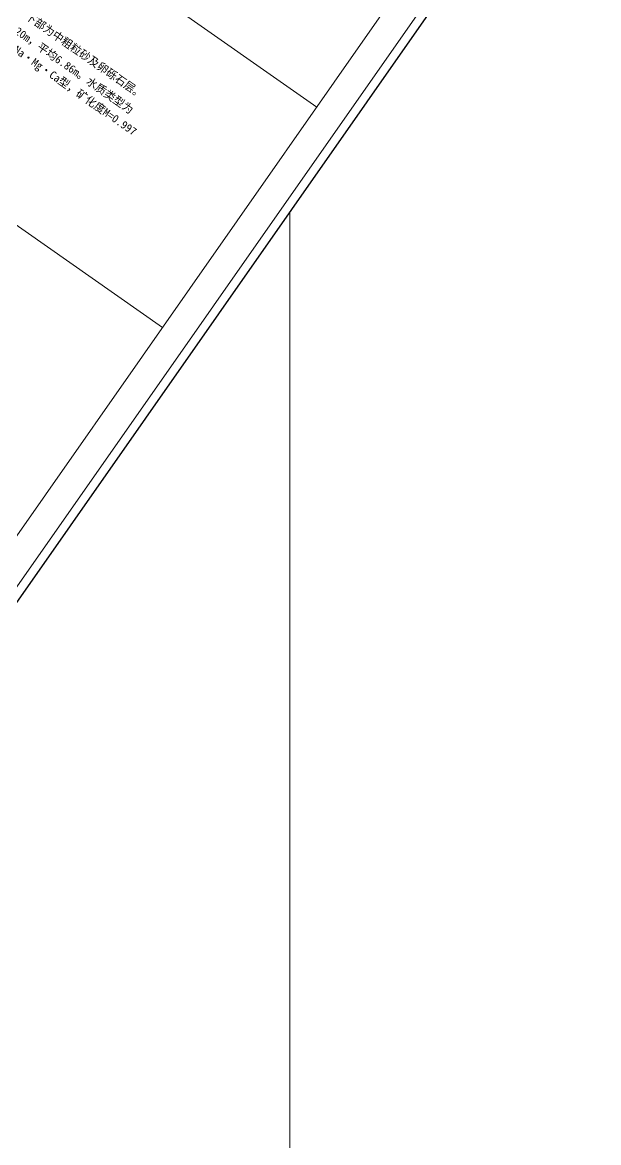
# Model space of a CAD drawing. Header units: inches. Extents: x 36473197 to 36486087, y 3899343 to 3911260.
# Drawn here: x 36474863 to 36475158, y 3906390 to 3906965 of the extents above; entities that cross this region are included whole.
import ezdxf

# ---------------------------------------------------------------- set-up
doc = ezdxf.new("R2010")
doc.units = ezdxf.units.IN
doc.header["$MEASUREMENT"] = 0
doc.layers.get('0').update_dxf_attribs({"lineweight": 0})
for name, color, linetype, lineweight in [('图例区', 7, 'Continuous', 0), ('图形修饰', 7, 'Continuous', 0), ('经纬网', 7, 'Continuous', 0), ('综合柱状', 7, 'Continuous', 0), ('西区开拓设计', 7, 'Continuous', 0)]:
    doc.layers.add(name, color=color, linetype=linetype, lineweight=lineweight)
doc.styles.add('宋体', font='SIMSUN.TTC')
doc.styles.add('黑体', font='simhei.ttf')

msp = doc.modelspace()

# ---------------------------------------------------------------- linework, layer by layer
at = {"lineweight": 15, "flags": 128}
for points in [[(36474529.55, 3907260.31), (36475013.77, 3906921.25)], [(36474613.01, 3907033.57), (36474700.79, 3906972.11), (36474755.84, 3906933.56), (36474934.69, 3906808.32)]]:
    msp.add_lwpolyline(points, dxfattribs=at)
at = {"layer": '图例区', "lineweight": 30}
msp.add_line((36474006.06, 3905447.89), (36475106.47, 3907019.38), dxfattribs=at)
at = {"layer": '图例区'}
msp.add_line((36475046.98, 3906968.68), (36474082.8, 3905591.73), dxfattribs=at)
at = {"layer": '图形修饰'}
msp.add_line((36474004.92, 3905454.37), (36475099.99, 3907018.24), dxfattribs=at)
at = {"layer": '经纬网', "color": 7, "linetype": 'Continuous', "lineweight": 9}
msp.add_line((36475000, 3906867.33), (36475000, 3905803.59), dxfattribs=at)

# ---------------------------------------------------------------- texts
at = {"layer": '综合柱状', "style": '宋体'}
for s, p in [('  分布于泾河河谷中，厚度4.00～21.83m。上部以砂质粘土，粉砂为主，下部为中粗粒砂及卵砾石层。', (36474717.34, 3907069.53)), ('地下水位埋深0.8～18m，水位年变幅1.35～1.53m，含水层厚度1.30～19.20m，平均6.86m。水质类型为', (36474711.93, 3907061.81))]:
    msp.add_text(s, height=4.1017, rotation=324.99908, dxfattribs=at).set_placement(p)
at = {"layer": '综合柱状', "insert": (36474818.12, 3906979.17), "char_height": 4.10173, "width": 403.1587, "attachment_point": 5, "rotation": 324.99908, "style": '宋体'}
msp.add_mtext('\\A1;HCO{\\H0.5x;\\S^ 3;}·Cl·SO{\\H0.5x;\\S^ 4;}－Na·Ca·Mg型或HCO{\\H0.5x;\\S^ 3;}·SO{\\H0.5x;\\S^ 4;}－Na·Mg型，Cl·SO{\\H0.5x;\\S^ 4;}·HCO{\\H0.5x;\\S^ 3;}－Na·Mg·Ca型，矿化度M=0.997', dxfattribs=at)
at = {"layer": '西区开拓设计', "color": 1, "lineweight": 30, "true_color": 0xff0000, "style": '黑体'}
msp.add_text('六盘区', height=158, rotation=325, dxfattribs=at).set_placement((36475017.69, 3907189.94, -0.2))

doc.saveas('drawing.dxf')
